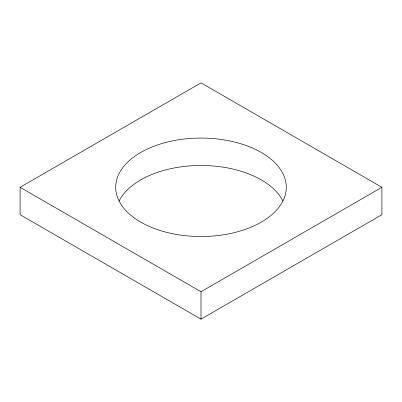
<?xml version="1.0" encoding="UTF-8"?>
<svg xmlns="http://www.w3.org/2000/svg" width="402" height="402" viewBox="0 0 402 402"><rect width="100%" height="100%" fill="white"/><g stroke="black" fill="none" stroke-linecap="round" stroke-linejoin="round"><path stroke-width="0.6" d="M20.1 187.292L201 82.852L381.9 187.292L381.9 214.708L201 319.148L20.1 214.708L20.1 187.292L201 291.736L381.9 187.292M201 291.736L201 319.148M119.128 200.94A85.279 49.235 0 0 1 201 165.473A85.279 49.235 0 0 1 282.872 200.94M158.363 229.934A85.279 49.235 0 0 0 286.279 187.292A85.279 49.235 0 0 0 158.363 144.655A85.279 49.235 0 0 0 158.363 229.934"/></g></svg>
